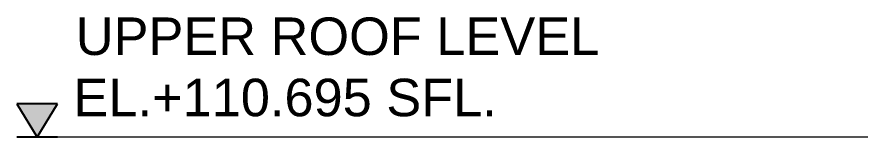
# Model space of a CAD drawing. Header units: millimetres. Extents: x 652937 to 1670132, y 1473552 to 2851037.
# Drawn here: x 663455.514 to 663458.215, y 1524564.283 to 1524564.668 of the extents above; entities that cross this region are included whole.
import ezdxf
from ezdxf.enums import TextEntityAlignment as Align

# ---------------------------------------------------------------- set-up
doc = ezdxf.new("R2010")
doc.units = ezdxf.units.MM
doc.linetypes.add('Grid Line', pattern=[22.225, 12.7, -3.175, 3.175, -3.175])
doc.layers.add('CVA044__', color=7, linetype='Continuous')
doc.layers.add('DIM', color=7, linetype='Continuous')
doc.layers.add('Z-230-A_LEVEL', color=7, linetype='Continuous', lineweight=9)
doc.styles.add('ANGSANA', font='angsana.shx', dxfattribs={"width": 0.9})
doc.styles.add('Arial', font='arial.ttf')

# ---------------------------------------------------------------- blocks, each defined once
blk = doc.blocks.new('LEV-SEC')
blk.add_hatch(color=7).paths.add_polyline_path([(-1.622, 2.668), (0, 0), (1.622, 2.668)])
at = {"color": 7}
for p, q in [((-1.622, 2.668), (0, 0)), ((1.622, 2.668), (-1.622, 2.668)), ((0, 0), (1.622, 2.668)), ((1.622, 0), (-1.622, 0))]:
    blk.add_line(p, q, dxfattribs=at)
at = {"color": 7, "style": 'ANGSANA'}
blk.add_attdef('ELEVATION', text='', height=2.4, dxfattribs=at).set_placement((2.913, 2.209), align=Align.BOTTOM_LEFT)

msp = doc.modelspace()

# ---------------------------------------------------------------- linework, layer by layer
at = {"layer": 'Z-230-A_LEVEL', "color": 7, "linetype": 'Grid Line', "ltscale": 0.5}
msp.add_line((663459.874, 1524564.2831), (663455.5788, 1524564.2831), dxfattribs=at)

# ---------------------------------------------------------------- block references
at = {"layer": 'DIM', "color": 7}
ref = msp.add_blockref('LEV-SEC', (663455.5788, 1524564.2831), dxfattribs=dict(at, xscale=0.04, yscale=0.04, zscale=0.04))
ref.add_attrib('ELEVATION', 'EL.+110.695 SFL.', dxfattribs={"layer": '0', "color": 7, "height": 0.12, "style": 'Arial'}).set_placement((663455.6953, 1524564.3139), align=Align.BOTTOM_LEFT)

# ---------------------------------------------------------------- texts
at = {"layer": 'CVA044__', "color": 7, "style": 'Arial'}
msp.add_text('UPPER ROOF LEVEL', height=0.12, dxfattribs=at).set_placement((663455.7026, 1524564.5458))

doc.saveas('drawing.dxf')
